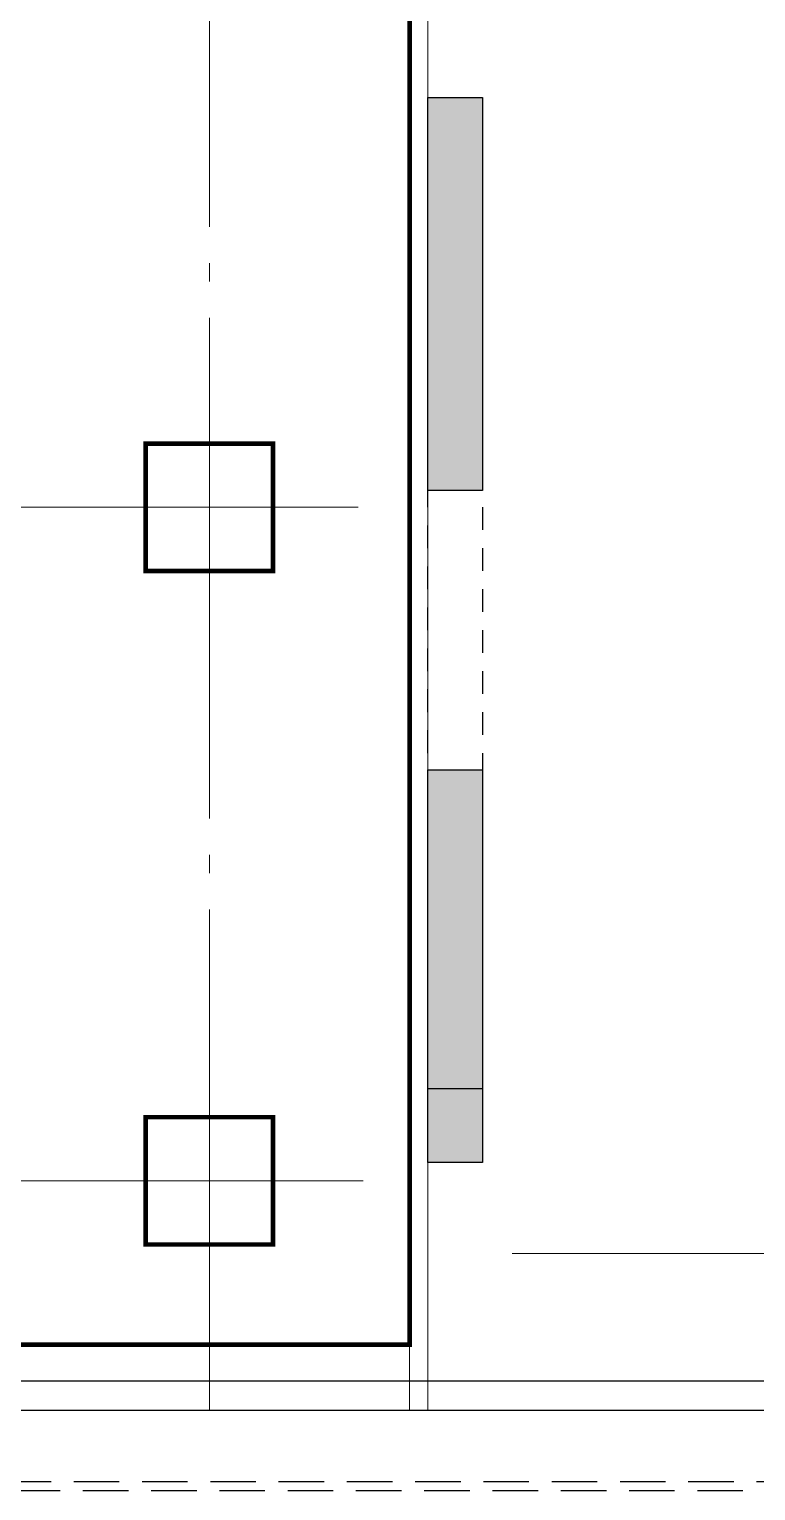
# Model space of a CAD drawing. Header units: metres. Extents: x -22.5 to 67.5, y 0 to 64.7.
# Drawn here: x -8.1 to -4.11, y 32.72 to 40.75 of the extents above; entities that cross this region are included whole.
import ezdxf

# ---------------------------------------------------------------- set-up
doc = ezdxf.new("R2010")
doc.units = ezdxf.units.M
for name, pattern in [('EJES630', [6.300000000000001, 5.5, -0.4, 0, -0.4]), ('XREF PB NEURO-ONCOLOGIA$0$DASHED2', [0.375, 0.25, -0.125]), ('XREF PB NEURO-ONCOLOGIA$0$HIDDEN2', [0.1875, 0.125, -0.0625])]:
    doc.linetypes.add(name, pattern=pattern)
doc.layers.add('EJES', color=11, linetype='EJES630', lineweight=0)
for name, color, linetype in [('XREF PB NEURO-ONCOLOGIA$0$COLUMNAS', 6, 'Continuous'), ('XREF PB NEURO-ONCOLOGIA$0$CONTRAVENTEOS', 6, 'XREF PB NEURO-ONCOLOGIA$0$HIDDEN2'), ('XREF PB NEURO-ONCOLOGIA$0$CYCLOTRON', 6, 'Continuous'), ('XREF PB NEURO-ONCOLOGIA$0$HATCH', 251, 'Continuous'), ('XREF PB NEURO-ONCOLOGIA$0$LAMINA MULTIPERFORADA', 9, 'Continuous'), ('XREF PB NEURO-ONCOLOGIA$0$NOVIDESA', 11, 'Continuous')]:
    doc.layers.add(name, color=color, linetype=linetype)
pattern_1 = [(0, (0, 2.449999552552647), (0, 6.985), [5.08, -1.905]), (90, (0, 2.449999552552647), (-6.985, 4.277078946022131e-16), [5.08, -1.905])]

# ---------------------------------------------------------------- blocks, each defined once
blk = doc.blocks.new('XREF PB NEURO-ONCOLOGIA')
at = {"layer": 'XREF PB NEURO-ONCOLOGIA$0$HATCH'}
h = blk.add_hatch(dxfattribs=at)
h.set_pattern_fill('ANGLE', color=256)
h.set_pattern_definition(pattern_1)
h.paths.add_polyline_path([(1.051672856593487, 51.17616681006329), (3.208863627375564, 51.17616681006329), (3.208863627375564, 50.87616681006329), (1.051672856593487, 50.87616681006329)])
h = blk.add_hatch(color=256, dxfattribs=at)
h.dxf.hatch_style = 1
h.paths.add_polyline_path([(1.051672856593487, 51.17616681006329), (3.208863627375564, 51.17616681006329), (3.208863627375564, 50.87616681006329), (1.051672856593487, 50.87616681006329)])
h.paths.add_polyline_path([(4.744490955728357, 51.17616681006329), (6.901681726510434, 51.17616681006329), (6.901681726510434, 50.87616681006329), (4.744490955728357, 50.87616681006329)])
h.paths.add_polyline_path([(7.901681726510091, 51.176166810057), (10.47543172648886, 51.176166810057), (10.47543172648886, 50.87616681005701), (7.901681726510091, 50.87616681005701)])
h.paths.add_polyline_path([(12.42793172647272, 51.17616681005701), (15.00168172645145, 51.17616681005701), (15.00168172645145, 50.87616681005701), (12.42793172647272, 50.87616681005701)])
h = blk.add_hatch(dxfattribs=at)
h.set_pattern_fill('ANGLE', color=256)
h.set_pattern_definition(pattern_1)
h.paths.add_polyline_path([(4.744490955728357, 51.17616681006329), (6.901681726510434, 51.17616681006329), (6.901681726510434, 50.87616681006329), (4.744490955728357, 50.87616681006329)])
at = {"layer": 'XREF PB NEURO-ONCOLOGIA$0$COLUMNAS', "const_width": 0.025}
for points, elevation in [([(0.6016728565935092, 52.72662631472926), (0.6016728565935092, 52.02662631472926), (1.301672856593509, 52.02662631472926), (1.301672856593509, 52.72662631472926)], -3.095922134052766e-07), ([(4.301213438448549, 52.72662631472925), (4.301213438448549, 52.02662631472925), (5.001213438448548, 52.02662631472925), (5.001213438448548, 52.72662631472925)], -6.543611824071341e-09)]:
    blk.add_lwpolyline(points, close=True, dxfattribs=dict(at, elevation=elevation))
at = {"layer": 'XREF PB NEURO-ONCOLOGIA$0$COLUMNAS'}
for points, elevation in [([(1.051672856593487, 51.17616681006329), (3.208863627375564, 51.17616681006329), (3.208863627375564, 50.87616681006329), (1.051672856593487, 50.87616681006329)], 7.576215039680624e-08), ([(4.744490955728357, 51.17616681006329), (6.901681726510434, 51.17616681006329), (6.901681726510434, 50.87616681006329), (4.744490955728357, 50.87616681006329)], -3.788107519767373e-07)]:
    blk.add_lwpolyline(points, close=True, dxfattribs=dict(at, elevation=elevation))
at = {"layer": 'XREF PB NEURO-ONCOLOGIA$0$CONTRAVENTEOS', "color": 3, "elevation": 7.576215039680624e-08}
blk.add_lwpolyline([(1.051672856593779, 51.17616681006329), (6.901681726510429, 51.17616681006329), (6.901681726510429, 50.87616681006329), (1.051672856593779, 50.87616681006329)], close=True, dxfattribs=at)
at = {"layer": 'XREF PB NEURO-ONCOLOGIA$0$CYCLOTRON', "color": 1, "const_width": 0.025, "elevation": -6.543611824071341e-09}
blk.add_lwpolyline([(13.78607522562138, 51.27616689670282), (0.0516728565942195, 51.27616689670218), (0.05167285659453213, 59.87616689656535), (13.78607522562329, 59.87616689656599)], dxfattribs=at)
at = {"layer": 'XREF PB NEURO-ONCOLOGIA$0$LAMINA MULTIPERFORADA', "linetype": 'XREF PB NEURO-ONCOLOGIA$0$DASHED2', "elevation": -3.788107519756481e-07}
for points in [[(-0.7508242374840473, 60.88608470939827), (17.01418018468141, 60.88608470896921), (17.01417997481855, 26.9263646272361), (22.31169424106977, 26.92616439084459), (22.3116988989912, -3.053832481780307), (-0.7508242374840471, -3.053832481815493)], [(-0.7008242374841211, 60.83608470939708), (16.9641801846814, 60.83608470897041), (16.96417997481854, 26.87636766333067), (22.26169424106986, 26.87616742693916), (22.26169889899112, -3.003832481780415), (-0.70082423748405, -3.003832481815416)]]:
    blk.add_lwpolyline(points, close=True, dxfattribs=at)
at = {"layer": 'XREF PB NEURO-ONCOLOGIA$0$NOVIDESA'}
for points, elevation in [([(16.36158167120561, 26.22627733507247), (16.36157053442027, 60.23608217011759), (-0.3082159513753737, 60.2360847089704), (-0.3082203588421492, 32.37616689710002)], -1.515239290790451e-07), ([(-0.1483050609343906, 32.37616689710002), (-0.148300653467615, 60.07616938670713), (16.20165523651251, 60.07616689656536), (16.2016578787443, 26.06617845948854)], -3.678821225123885e-07)]:
    blk.add_lwpolyline(points, dxfattribs=dict(at, elevation=elevation))

msp = doc.modelspace()

# ---------------------------------------------------------------- block references
at = {"rotation": 90}
msp.add_blockref('XREF PB NEURO-ONCOLOGIA', (45.26344102828477, 33.47338033105496), dxfattribs=at)

# ---------------------------------------------------------------- next in the draw order: linework, layer by layer
at = {"layer": 'EJES', "ltscale": 0.5}
for p, q in [((-6.013167819324105, 33.16516296228158, -1.548774953631716e-07), (-6.012725868418149, 59.86525221516811, -2.934731489079441e-08)), ((-5.912730092392991, 33.16516294639223, -1.515239290738384e-07), (-5.912725868412239, 59.86525221516813, 1.37637130191029e-07)), ((-7.113185119500905, 33.16516313630541, -1.515239290738384e-07), (-7.11318528644457, 58.55005450566704, -1.598387947345378e-07)), ((-6.295891581653905, 38.12459365817291), (-18.42823062458047, 38.12459376826914)), ((-6.26866539057869, 34.42505307744322, 0.02052596380085745), (-16.57405951257481, 34.42505318764847, 0.02052596380085745)), ((-5.45075452137894, 34.02505318764873, -5.303350527610457e-07), (53.01239758186245, 34.02505318764874, -5.303350527610457e-07)), ((-6.092015706472466, 33.52505308490332, 0.001420247153023648), (-18.42629622298143, 33.52505319388504, 0.001420247153023644))]:
    msp.add_line(p, q, dxfattribs=at)

doc.saveas('drawing.dxf')
